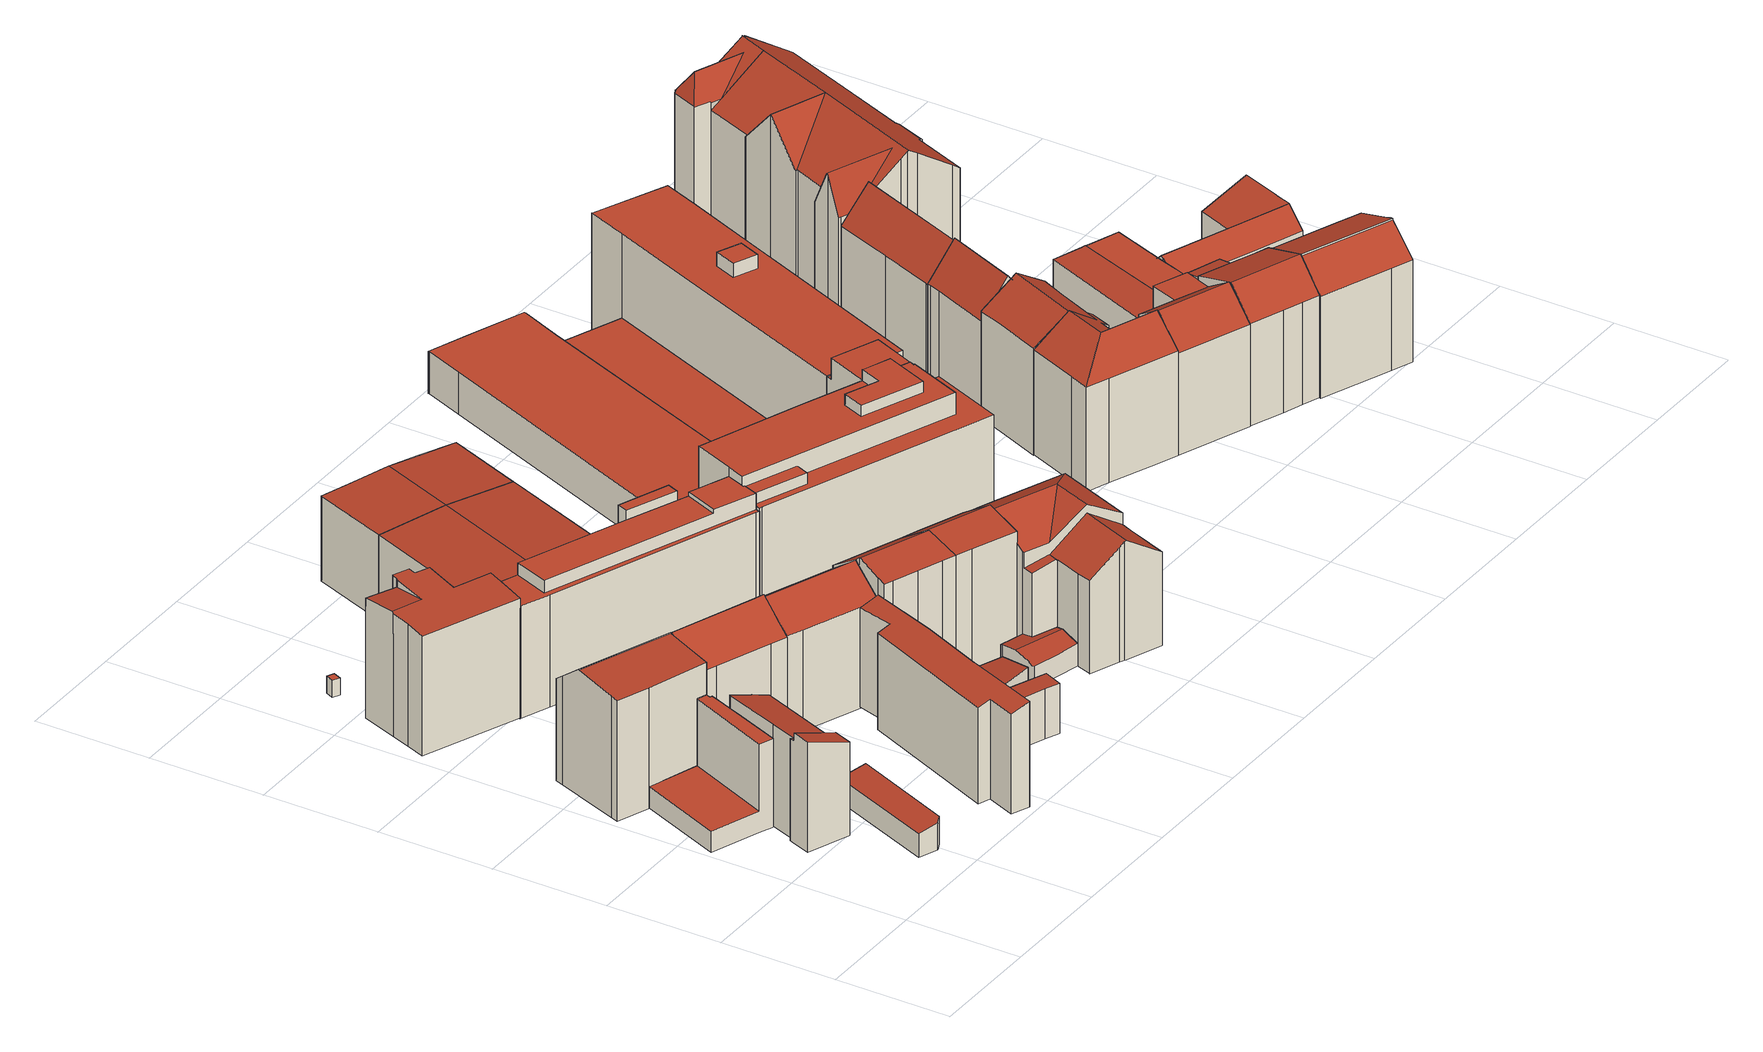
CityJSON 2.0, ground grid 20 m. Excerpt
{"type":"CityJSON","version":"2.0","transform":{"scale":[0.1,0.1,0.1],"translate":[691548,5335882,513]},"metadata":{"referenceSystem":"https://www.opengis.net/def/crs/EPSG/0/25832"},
"CityObjects":{
"building1":{"type":"Building","attributes":{"Gemeindeschluessel":"09162000","HoeheDach":"529.620","HoeheGrund":"514.220","Methode":"2000","NiedrigsteTraufeDesGebaeudes":"517.922","Geometrietyp2DReferenz":"3000","function":"31001_1000","roofType":"1000","measuredHeight":15.4,"storeysAboveGround":1},"geometry":[{"type":"MultiSurface","lod":"2","boundaries":[[[0,1,2,3]],[[4,5,6,7,8,9]],[[10,11,1,0]],[[12,9,8,13]],[[14,15,3,2,16,17]],[[18,19,14,17,20,21,4,9,12]],[[21,22,23,6,5,4]],[[7,6,23,24,25,26,27,13,8]],[[10,28,25,24,29,11]],[[20,17,16,2,1,11,29,24,23,22,21]],[[3,15,14,19,18,12,13,27,26,25,28,10,0]]],"semantics":{"surfaces":[{"type":"WallSurface"},{"type":"RoofSurface"},{"type":"GroundSurface"}],"values":[0,1,0,0,0,0,0,0,0,1,2]}}]},
"building2":{"type":"Building","attributes":{"Gemeindeschluessel":"09162000","HoeheDach":"533.533","HoeheGrund":"514.270","Methode":"2000","NiedrigsteTraufeDesGebaeudes":"517.555","Geometrietyp2DReferenz":"3000","function":"31001_9998","roofType":"2100","measuredHeight":19.26,"storeysAboveGround":4},"geometry":[{"type":"MultiSurface","lod":"2","boundaries":[[[30,31,32,33]],[[34,35,36,37]],[[38,39,40,41]],[[37,42,40,39,43,44,45,46,47,48,49,34]],[[50,35,34,49,51,52,53]],[[54,55,56,57,58,37]],[[37,36,59,54]],[[60,61,59,36,35,50,62,32,31,63]],[[64,43,39,38]],[[65,47,46,66]],[[67,45,44,68]],[[33,32,62,69]],[[66,46,45,67]],[[70,71,72,73]],[[74,48,47,65]],[[71,75,76,72]],[[51,49,48,74]],[[41,40,42,77]],[[77,42,37,58]],[[68,44,43,64]],[[72,76,63,31,30,78,73]],[[54,59,61,79]],[[63,76,75,60]],[[69,62,50,53]],[[80,81,70,73,78,30,33,69,53,52,51,74,65,66,67,68,64,38,41,77,58,57,56]],[[70,81,80,56,55,79,61,60,75,71]],[[79,55,54]]],"semantics":{"surfaces":[{"type":"WallSurface"},{"type":"RoofSurface"},{"type":"GroundSurface"}],"values":[0,0,0,1,0,0,0,1,0,0,0,0,0,0,0,1,0,0,0,0,0,0,0,0,2,0,1]}}]},
"building3":{"type":"Building","attributes":{"Gemeindeschluessel":"09162000","HoeheDach":"519.132","HoeheGrund":"514.190","Methode":"2000","NiedrigsteTraufeDesGebaeudes":"518.309","Geometrietyp2DReferenz":"3000","function":"31001_2000","roofType":"1000","measuredHeight":4.94},"geometry":[{"type":"MultiSurface","lod":"2","boundaries":[[[82,83,84,85]],[[82,86,87,83]],[[88,87,86,89]],[[85,84,90,91]],[[87,88,90,84,83]],[[91,90,88,89]],[[91,89,86,82,85]]],"semantics":{"surfaces":[{"type":"WallSurface"},{"type":"RoofSurface"},{"type":"GroundSurface"}],"values":[0,0,0,0,1,0,2]}}]},
"building4":{"type":"Building","attributes":{"Gemeindeschluessel":"09162000","HoeheDach":"536.323","HoeheGrund":"514.120","Methode":"2000","NiedrigsteTraufeDesGebaeudes":"531.889","Geometrietyp2DReferenz":"3000","function":"31001_1000","roofType":"1000","measuredHeight":22.2,"storeysAboveGround":6},"geometry":[{"type":"MultiSurface","lod":"2","boundaries":[[[92,93,94,95,96,97,98]],[[99,100,101,102]],[[103,94,93,104]],[[97,96,105,106,107,108,109]],[[107,106,110,111]],[[104,93,92,112]],[[102,113,103,104,112,114,109,108,107,111,99]],[[95,115,105,96]],[[114,98,97,109]],[[115,101,100,110,106,105]],[[111,110,100,99]],[[112,92,98,114]],[[103,113,102,101,115,95,94]]],"semantics":{"surfaces":[{"type":"RoofSurface"},{"type":"WallSurface"},{"type":"GroundSurface"}],"values":[0,1,1,1,1,1,2,1,1,0,1,1,1]}}]},
"building5":{"type":"Building","attributes":{"Gemeindeschluessel":"09162000","HoeheDach":"536.545","HoeheGrund":"514.205","Methode":"2000","NiedrigsteTraufeDesGebaeudes":"535.019","Geometrietyp2DReferenz":"3000","function":"31001_9998","roofType":"1000","measuredHeight":22.34,"storeysAboveGround":6},"geometry":[{"type":"MultiSurface","lod":"2","boundaries":[[[116,117,118,119,120]],[[121,122,123,124]],[[125,126,127,123,122,128,129,130,131,132,133,119,118,134,135]],[[136,116,120,137,132,131]],[[138,134,118,117]],[[133,132,137]],[[139,128,122,121]],[[140,135,134,138]],[[141,130,129,142]],[[142,129,128,139]],[[140,138,117,116,136,141,142,139,121,124,143,144,145]],[[136,131,130,141]],[[123,127,143,124]],[[144,126,125,145]],[[125,135,140,145]],[[143,127,126,144]],[[133,137,120,119]]],"semantics":{"surfaces":[{"type":"WallSurface"},{"type":"RoofSurface"},{"type":"GroundSurface"}],"values":[0,0,1,0,0,0,0,0,0,0,2,0,0,0,0,0,1]}}]},
"building6":{"type":"Building","attributes":{"Gemeindeschluessel":"09162000","HoeheDach":"517.000","HoeheGrund":"513.990","Methode":"3100","NiedrigsteTraufeDesGebaeudes":"517.000","Geometrietyp2DReferenz":"3000","function":"31001_2000","roofType":"1000","measuredHeight":3.01},"geometry":[{"type":"MultiSurface","lod":"2","boundaries":[[[146,147,148,149]],[[150,151,149,148]],[[152,150,148,147]],[[153,152,147,146]],[[151,153,146,149]],[[151,150,152,153]]],"semantics":{"surfaces":[{"type":"GroundSurface"},{"type":"WallSurface"},{"type":"RoofSurface"}],"values":[0,1,1,1,1,2]}}]},
"building7":{"type":"Building","attributes":{"Gemeindeschluessel":"09162000","HoeheDach":"536.280","HoeheGrund":"514.220","Methode":"2000","NiedrigsteTraufeDesGebaeudes":"531.565","Geometrietyp2DReferenz":"3000","function":"31001_9998","roofType":"3100","measuredHeight":22.06,"storeysAboveGround":6},"geometry":[{"type":"MultiSurface","lod":"2","boundaries":[[[154,155,156,157]],[[158,159,160,161]],[[162,163,155,154]],[[164,165,166,160,159,167]],[[168,158,161,169,170,162,154,157,171]],[[161,160,166,169]],[[171,172,173,168]],[[157,156,172,171]],[[172,156,155,163,164,167,173]],[[170,165,164,163,162]],[[169,166,165,170]],[[168,173,167,159,158]]],"semantics":{"surfaces":[{"type":"WallSurface"},{"type":"RoofSurface"},{"type":"GroundSurface"}],"values":[0,0,0,1,2,0,0,0,1,0,0,0]}}]},
"building8":{"type":"Building","attributes":{"Gemeindeschluessel":"09162000","HoeheDach":"532.811","HoeheGrund":"514.406","Methode":"1000","NiedrigsteTraufeDesGebaeudes":"531.081","Geometrietyp2DReferenz":"3000","function":"31001_1000","roofType":"2100","measuredHeight":18.41,"storeysAboveGround":5},"geometry":[{"type":"MultiSurface","lod":"2","boundaries":[[[174,175,176,177]],[[177,176,178,179]],[[180,181,182,183]],[[184,185,183,182,186,178,176,175,187,188]],[[179,178,186,189]],[[190,185,184,191]],[[191,184,188,192]],[[180,190,191,192,193,174,177,179,189,181]],[[180,183,185,190]],[[192,188,187,193]],[[189,186,182,181]],[[193,187,175,174]]],"semantics":{"surfaces":[{"type":"WallSurface"},{"type":"RoofSurface"},{"type":"GroundSurface"}],"values":[0,0,0,1,0,0,0,2,0,0,0,0]}}]},
"building9":{"type":"Building","attributes":{"Gemeindeschluessel":"09162000","HoeheDach":"516.447","HoeheGrund":"513.955","Methode":"2000","NiedrigsteTraufeDesGebaeudes":"516.363","Geometrietyp2DReferenz":"3000","function":"31001_2000","roofType":"1000","measuredHeight":2.49},"geometry":[{"type":"MultiSurface","lod":"2","boundaries":[[[194,195,196,197]],[[198,199,195,194]],[[196,195,199,200]],[[201,200,199,198]],[[197,196,200,201]],[[201,198,194,197]]],"semantics":{"surfaces":[{"type":"WallSurface"},{"type":"RoofSurface"},{"type":"GroundSurface"}],"values":[0,0,1,0,0,2]}}]},
"building10":{"type":"Building","attributes":{"Gemeindeschluessel":"09162000","HoeheDach":"525.744","HoeheGrund":"513.983","Methode":"2000","NiedrigsteTraufeDesGebaeudes":"525.744","Geometrietyp2DReferenz":"3000","function":"31001_9998","roofType":"1000","measuredHeight":11.76},"geometry":[{"type":"MultiSurface","lod":"2","boundaries":[[[202,203,204,205,206,207]],[[208,209,206,205]],[[210,211,209,208,212,213]],[[202,207,211,210]],[[213,212,204,203]],[[211,207,206,209]],[[212,208,205,204]],[[202,210,213,203]]],"semantics":{"surfaces":[{"type":"GroundSurface"},{"type":"WallSurface"},{"type":"RoofSurface"}],"values":[0,1,2,1,1,1,1,1]}}]},
"building11":{"type":"Building","attributes":{"Gemeindeschluessel":"09162000","HoeheDach":"522.982","HoeheGrund":"514.318","Methode":"2000","NiedrigsteTraufeDesGebaeudes":"519.690","Geometrietyp2DReferenz":"3000","function":"31001_2000","roofType":"1000","measuredHeight":8.66},"geometry":[{"type":"MultiSurface","lod":"2","boundaries":[[[214,215,216,217]],[[214,217,218,219]],[[220,221,222,223]],[[219,224,223,222,215,214]],[[225,226,227,228,220,223]],[[229,227,226,230]],[[225,223,224,231,232]],[[218,231,224,219]],[[233,216,215,222,221,234,229,230]],[[234,228,227,229]],[[221,220,228,234]],[[225,232,233,230,226]],[[216,233,232,231,218,217]]],"semantics":{"surfaces":[{"type":"WallSurface"},{"type":"RoofSurface"},{"type":"GroundSurface"}],"values":[0,1,0,0,1,0,1,0,2,0,0,0,0]}}]},
"building12":{"type":"Building","attributes":{"Gemeindeschluessel":"09162000","HoeheDach":"535.950","HoeheGrund":"514.208","Methode":"2000","NiedrigsteTraufeDesGebaeudes":"531.775","Geometrietyp2DReferenz":"3000","function":"31001_1000","roofType":"3100","measuredHeight":21.74,"storeysAboveGround":6},"geometry":[{"type":"MultiSurface","lod":"2","boundaries":[[[235,236,237,238]],[[239,240,241,242]],[[170,243,236,235]],[[242,241,244,245]],[[238,237,246,240,239]],[[247,248,244,241,240,246,249,250]],[[246,237,236,243,249]],[[251,248,247,252]],[[245,244,248,251]],[[162,170,235,238,239,242,245,251,252]],[[252,247,250,162]],[[162,250,249,243,170]]],"semantics":{"surfaces":[{"type":"WallSurface"},{"type":"RoofSurface"},{"type":"GroundSurface"}],"values":[0,0,0,0,0,1,1,0,0,2,0,0]}}]},
"building13":{"type":"Building","attributes":{"Gemeindeschluessel":"09162000","HoeheDach":"516.452","HoeheGrund":"514.286","Methode":"2000","NiedrigsteTraufeDesGebaeudes":"516.450","Geometrietyp2DReferenz":"3000","function":"31001_2000","roofType":"1000","measuredHeight":2.17},"geometry":[{"type":"MultiSurface","lod":"2","boundaries":[[[253,254,255,256]],[[257,256,255,258]],[[259,260,261,262]],[[215,262,261,263]],[[264,257,258,265]],[[266,267,254,253]],[[264,265,260,259]],[[261,260,265,258,255,254,267,268,263]],[[215,263,268,216]],[[215,216,266,253,256,257,264,259,262]],[[266,216,268,267]]],"semantics":{"surfaces":[{"type":"WallSurface"},{"type":"RoofSurface"},{"type":"GroundSurface"}],"values":[0,0,0,0,0,0,0,1,0,2,0]}}]},
"building14":{"type":"Building","attributes":{"Gemeindeschluessel":"09162000","HoeheDach":"536.370","HoeheGrund":"514.016","Methode":"2000","NiedrigsteTraufeDesGebaeudes":"533.570","Geometrietyp2DReferenz":"3000","function":"31001_9998","roofType":"1000","measuredHeight":22.35},"geometry":[{"type":"MultiSurface","lod":"2","boundaries":[[[269,270,271,272,273,274]],[[275,276,277,278]],[[279,280,281,282]],[[269,274,283,284]],[[279,273,272,285,286,280]],[[287,288,283,274,273,279,282,289,276,275]],[[286,290,291,281,280]],[[286,285,292,290]],[[284,283,288,293]],[[288,287,294,293]],[[277,276,289,202]],[[295,296,297,298]],[[299,202,289,282,281,291]],[[298,297,300,301]],[[272,271,300,297,296,302,292,285]],[[287,275,278,294]],[[301,300,271,270]],[[269,284,293,294,278,277,202,299,303,295,298,301,270]],[[303,299,291,290,292,302]],[[303,302,296,295]]],"semantics":{"surfaces":[{"type":"WallSurface"},{"type":"RoofSurface"},{"type":"GroundSurface"}],"values":[0,0,0,0,0,1,1,0,0,0,0,0,0,0,1,0,0,2,0,0]}}]},
"building15":{"type":"Building","attributes":{"Gemeindeschluessel":"09162000","HoeheDach":"529.400","HoeheGrund":"513.980","Methode":"2000","NiedrigsteTraufeDesGebaeudes":"528.799","Geometrietyp2DReferenz":"3000","function":"31001_9998","roofType":"3100","measuredHeight":15.42},"geometry":[{"type":"MultiSurface","lod":"2","boundaries":[[[304,305,306,307,308,309]],[[310,311,299,312,202,207,308,307,306]],[[207,313,309,308]],[[311,314,315,299]],[[316,304,309,313,317]],[[315,314,318,305,304,316]],[[202,317,313,207]],[[311,310,306,305,318,314]],[[312,299,315,316,317,202]]],"semantics":{"surfaces":[{"type":"WallSurface"},{"type":"GroundSurface"},{"type":"RoofSurface"}],"values":[0,1,0,0,2,2,0,0,0]}}]},
"building16":{"type":"Building","attributes":{"Gemeindeschluessel":"09162000","HoeheDach":"536.904","HoeheGrund":"514.195","Methode":"2000","NiedrigsteTraufeDesGebaeudes":"532.407","Geometrietyp2DReferenz":"3000","function":"31001_1000","roofType":"3100","measuredHeight":22.71,"storeysAboveGround":6},"geometry":[{"type":"MultiSurface","lod":"2","boundaries":[[[238,319,320,321]],[[322,323,324,245]],[[323,325,326,327,328,329,330,324]],[[330,331,242,245,324]],[[321,320,332,333]],[[239,334,319,238]],[[242,331,334,239]],[[329,332,320,319,334,331,330]],[[335,326,325,336]],[[323,322,336,325]],[[337,338,335,336,322,245,242,239,238,321,333]],[[338,327,326,335]],[[337,328,327,338]],[[337,333,332,329,328]]],"semantics":{"surfaces":[{"type":"WallSurface"},{"type":"RoofSurface"},{"type":"GroundSurface"}],"values":[0,0,1,0,0,0,0,1,0,0,2,0,0,0]}}]},
"building17":{"type":"Building","attributes":{"Gemeindeschluessel":"09162000","HoeheDach":"517.603","HoeheGrund":"514.240","Methode":"2000","NiedrigsteTraufeDesGebaeudes":"516.195","Geometrietyp2DReferenz":"3000","function":"31001_2000","roofType":"9999","measuredHeight":3.36},"geometry":[{"type":"MultiSurface","lod":"2","boundaries":[[[339,340,341,342]],[[343,344,345,346,347,339,342]],[[348,349,350,347,346,345]],[[347,350,340,339]],[[344,343,342,341,351,352]],[[352,351,341,340,350,349,348]],[[344,352,348,345]]],"semantics":{"surfaces":[{"type":"WallSurface"},{"type":"GroundSurface"},{"type":"RoofSurface"}],"values":[0,1,0,0,0,2,0]}}]},
"building18":{"type":"Building","attributes":{"Gemeindeschluessel":"09162000","HoeheDach":"518.897","HoeheGrund":"514.170","Methode":"1000","NiedrigsteTraufeDesGebaeudes":"517.955","Geometrietyp2DReferenz":"3000","function":"31001_9998","roofType":"3100","measuredHeight":4.73,"storeysAboveGround":1},"geometry":[{"type":"MultiSurface","lod":"2","boundaries":[[[353,354,355,356,357,358]],[[357,356,359,360,361,362,363]],[[364,358,357,363,365,366,367]],[[367,366,365,363,362,342,368,344,369,370]],[[371,360,359,372]],[[342,362,361,373]],[[372,359,356,355]],[[373,361,360,371]],[[374,353,358,364,367,370]],[[354,353,374,370,369,344,368,342,373,371,372,355]]],"semantics":{"surfaces":[{"type":"WallSurface"},{"type":"RoofSurface"},{"type":"GroundSurface"}],"values":[0,1,1,0,0,0,0,0,0,2]}}]},
"building19":{"type":"Building","attributes":{"Gemeindeschluessel":"09162000","HoeheDach":"537.300","HoeheGrund":"514.001","Methode":"2000","NiedrigsteTraufeDesGebaeudes":"522.520","Geometrietyp2DReferenz":"3000","function":"31001_9998","roofType":"1000","measuredHeight":23.3},"geometry":[{"type":"MultiSurface","lod":"2","boundaries":[[[375,376,377,378]],[[379,380,381,382]],[[298,383,384,295]],[[385,386,387,388]],[[299,303,389,390,391,392]],[[295,384,389,303]],[[388,387,391,390]],[[376,393,381,380,377]],[[382,381,393,394]],[[379,299,392,386,385,378,377,380]],[[375,378,385,388,390,389,384,383]],[[298,394,393,376,375,383]],[[298,295,303,299,379,382,394]],[[391,387,386,392]]],"semantics":{"surfaces":[{"type":"WallSurface"},{"type":"RoofSurface"},{"type":"GroundSurface"}],"values":[0,0,0,0,0,0,0,1,0,0,1,0,2,1]}}]},
"building20":{"type":"Building","attributes":{"Gemeindeschluessel":"09162000","HoeheDach":"529.440","HoeheGrund":"513.960","Methode":"2000","NiedrigsteTraufeDesGebaeudes":"528.842","Geometrietyp2DReferenz":"3000","function":"31001_9998","roofType":"3100","measuredHeight":15.48,"storeysAboveGround":2},"geometry":[{"type":"MultiSurface","lod":"2","boundaries":[[[304,395,396,397,309]],[[398,397,396,399]],[[395,400,401,402,399,396]],[[401,400,403,404]],[[308,309,397,398]],[[404,403,305,306]],[[305,403,400,395,304]],[[307,306,305,304,309,308]],[[306,307,308,398,399,402,401,404]]],"semantics":{"surfaces":[{"type":"RoofSurface"},{"type":"WallSurface"},{"type":"GroundSurface"}],"values":[0,1,1,1,1,1,0,1,2]}}]},
"building21":{"type":"Building","attributes":{"Gemeindeschluessel":"09162000","HoeheDach":"536.839","HoeheGrund":"514.269","Methode":"2000","NiedrigsteTraufeDesGebaeudes":"532.371","Geometrietyp2DReferenz":"3000","function":"31001_1000","roofType":"3100","measuredHeight":22.57,"storeysAboveGround":6},"geometry":[{"type":"MultiSurface","lod":"2","boundaries":[[[405,406,407,408]],[[409,332,410,411]],[[412,413,414,406,405]],[[411,410,413,412]],[[415,328,416,332,409]],[[408,407,417,418]],[[418,417,328,415]],[[417,407,406,414,416,328]],[[414,413,410,332,416]],[[415,409,411,412,405,408,418]]],"semantics":{"surfaces":[{"type":"WallSurface"},{"type":"RoofSurface"},{"type":"GroundSurface"}],"values":[0,0,0,0,0,0,0,1,1,2]}}]},
"building22":{"type":"Building","attributes":{"Gemeindeschluessel":"09162000","HoeheDach":"536.503","HoeheGrund":"514.190","Methode":"2000","NiedrigsteTraufeDesGebaeudes":"529.639","Geometrietyp2DReferenz":"3000","function":"31001_9998","roofType":"3100","measuredHeight":22.31,"storeysAboveGround":6},"geometry":[{"type":"MultiSurface","lod":"2","boundaries":[[[419,420,421,422,423,424,425,426,427,428,429,430]],[[431,355,426,425,432,433,372]],[[434,420,419,435]],[[432,436,437,433]],[[438,439,440,441,442,423,422,421]],[[443,444,445,446,447,448]],[[449,450,451,452,453,454,455,456]],[[457,458,450,459]],[[435,419,430,460]],[[461,454,453,462]],[[428,427,426,355,463,353]],[[436,424,423,442,457,459,449,456,437]],[[464,465,438,421,420,434]],[[433,437,456,455,371,466,372]],[[467,468,469,470,471,465,464,434,435,460,472,353,463,355,431,372,466,371,461,462,473,447,446,445]],[[459,450,449]],[[424,436,432,425]],[[371,455,454,461]],[[472,429,428,353]],[[460,430,429,472]],[[453,452,448,447,473,462]],[[451,450,458,444,443,448,452]],[[471,439,438,465]],[[470,469,468,467,445,444,458,457,442,441,440]],[[470,440,439,471]]],"semantics":{"surfaces":[{"type":"RoofSurface"},{"type":"WallSurface"},{"type":"GroundSurface"}],"values":[0,1,1,0,0,1,0,0,1,1,1,1,1,1,2,0,1,1,1,1,1,0,1,1,1]}}]},
"building23":{"type":"Building","attributes":{"Gemeindeschluessel":"09162000","HoeheDach":"518.160","HoeheGrund":"513.785","Methode":"2000","NiedrigsteTraufeDesGebaeudes":"518.160","Geometrietyp2DReferenz":"3000","function":"31001_9998","roofType":"1000","measuredHeight":4.38},"geometry":[{"type":"MultiSurface","lod":"2","boundaries":[[[474,475,476,477]],[[475,478,479,476]],[[476,479,480,477]],[[474,481,478,475]],[[478,481,480,479]],[[474,477,480,481]]],"semantics":{"surfaces":[{"type":"WallSurface"},{"type":"RoofSurface"},{"type":"GroundSurface"}],"values":[0,1,0,0,0,2]}}]},
"building24":{"type":"Building","attributes":{"Gemeindeschluessel":"09162000","HoeheDach":"539.920","HoeheGrund":"513.702","Methode":"2000","NiedrigsteTraufeDesGebaeudes":"534.189","Geometrietyp2DReferenz":"3000","function":"31001_9998","roofType":"1000","measuredHeight":26.22,"storeysAboveGround":5},"geometry":[{"type":"MultiSurface","lod":"2","boundaries":[[[482,483,484,485,486,487,488]],[[489,490,491,492]],[[493,494,495,496,497,498]],[[482,499,500,483]],[[501,502,498,497,503,504,505,506,507,508]],[[501,508,509,510]],[[511,512,513,514]],[[501,510,515,502]],[[510,509,516,489,492,517,518,511,514,519,520,494,493,515]],[[513,521,485,484,519,514]],[[522,486,485,521]],[[520,519,484,483,500,523]],[[524,512,511,518]],[[517,525,524,518]],[[526,504,503,527,528,529]],[[520,523,495,494]],[[505,530,531,506]],[[509,508,507,516]],[[490,531,530,526,529,491]],[[496,527,503,497]],[[493,498,502,515]],[[532,487,486,522]],[[533,488,487,532]],[[499,482,488,533]],[[496,495,523,500,499,533,532,522,521,513,512,524,525,528,527]],[[490,489,516,507,506,531]],[[504,526,530,505]],[[517,492,491,529,528,525]]],"semantics":{"surfaces":[{"type":"RoofSurface"},{"type":"WallSurface"},{"type":"GroundSurface"}],"values":[0,1,1,1,0,1,1,1,2,1,1,1,1,1,1,1,1,1,0,1,1,1,1,1,0,1,1,1]}}]},
"building25":{"type":"Building","attributes":{"Gemeindeschluessel":"09162000","HoeheDach":"537.919","HoeheGrund":"513.789","Methode":"2000","NiedrigsteTraufeDesGebaeudes":"534.120","Geometrietyp2DReferenz":"3000","function":"31001_9998","roofType":"1000","measuredHeight":24.13,"storeysAboveGround":6},"geometry":[{"type":"MultiSurface","lod":"2","boundaries":[[[534,535,536,537]],[[538,539,540,541]],[[542,540,539,543]],[[544,541,540,542,545,546]],[[537,536,543,539,538,547]],[[547,538,541,544]],[[546,545,535,534]],[[543,536,535,545,542]],[[544,546,534,537,547]]],"semantics":{"surfaces":[{"type":"WallSurface"},{"type":"RoofSurface"},{"type":"GroundSurface"}],"values":[0,1,0,0,0,0,0,1,2]}}]},
"building26":{"type":"Building","attributes":{"Gemeindeschluessel":"09162000","HoeheDach":"521.140","HoeheGrund":"513.785","Methode":"2000","NiedrigsteTraufeDesGebaeudes":"521.140","Geometrietyp2DReferenz":"3000","function":"31001_9998","roofType":"1000","measuredHeight":7.36,"storeysAboveGround":2},"geometry":[{"type":"MultiSurface","lod":"2","boundaries":[[[480,481,548,549]],[[548,550,551,552,553,554,555,556,549]],[[557,554,553,558]],[[559,556,555,560]],[[561,562,481,480,559,560,557,558,563]],[[561,551,550,562]],[[560,555,554,557]],[[559,480,549,556]],[[563,558,553,552]],[[561,563,552,551]],[[562,550,548,481]]],"semantics":{"surfaces":[{"type":"WallSurface"},{"type":"RoofSurface"},{"type":"GroundSurface"}],"values":[0,1,0,0,2,0,0,0,0,0,0]}}]},
"building27":{"type":"Building","attributes":{"Gemeindeschluessel":"09162000","HoeheDach":"519.540","HoeheGrund":"513.785","Methode":"2000","NiedrigsteTraufeDesGebaeudes":"519.540","Geometrietyp2DReferenz":"3000","function":"31001_9998","roofType":"1000","measuredHeight":5.75},"geometry":[{"type":"MultiSurface","lod":"2","boundaries":[[[481,562,564,546]],[[565,562,481,566]],[[567,564,562,565]],[[564,567,568,546]],[[565,566,568,567]],[[546,568,566,481]]],"semantics":{"surfaces":[{"type":"GroundSurface"},{"type":"WallSurface"},{"type":"RoofSurface"}],"values":[0,1,1,1,2,1]}}]},
"building28":{"type":"Building","attributes":{"Gemeindeschluessel":"09162000","HoeheDach":"536.935","HoeheGrund":"514.170","Methode":"2000","NiedrigsteTraufeDesGebaeudes":"532.360","Geometrietyp2DReferenz":"3000","function":"31001_1000","roofType":"3100","measuredHeight":22.77,"storeysAboveGround":5},"geometry":[{"type":"MultiSurface","lod":"2","boundaries":[[[569,570,571,572,573,574]],[[575,576,577,578,574,573,572,579,580,581,582,583]],[[584,585,586,587,588,589,590,591,592,593,594,571,570,569,595,596,597,598,599,600]],[[586,585,601,602,603,587]],[[604,605,606,591,590,589]],[[583,582,581,606,605,604,607]],[[569,574,578,595]],[[580,579,594,593]],[[588,607,604,589]],[[601,585,584,600,608,609]],[[587,603,607,588]],[[597,596,595,578,577,576]],[[581,580,593,592,591,606]],[[575,610,608,600,599,598,597,576]],[[594,579,572,571]],[[603,602,601,609,611,583,607]],[[611,609,608,610,575,583]]],"semantics":{"surfaces":[{"type":"WallSurface"},{"type":"RoofSurface"},{"type":"GroundSurface"}],"values":[0,1,2,0,0,1,0,0,0,0,0,0,0,0,0,1,1]}}]},
"building29":{"type":"Building","attributes":{"Gemeindeschluessel":"09162000","HoeheDach":"536.620","HoeheGrund":"513.841","Methode":"2000","NiedrigsteTraufeDesGebaeudes":"534.160","Geometrietyp2DReferenz":"3000","function":"31001_9998","roofType":"1000","measuredHeight":22.78,"storeysAboveGround":5},"geometry":[{"type":"MultiSurface","lod":"2","boundaries":[[[612,613,614,615]],[[616,617,618,619,620,621,622,623,624,625,626,627,628,629,630],[612,615,631,632]],[[615,614,633,631]],[[633,614,613,634]],[[635,624,623,636]],[[617,616,534,537]],[[564,627,626,637]],[[636,638,639,640,641,642,537,534,546,643,644,564,637,645,635]],[[640,639,638,636,623,622,621,620]],[[632,634,613,612]],[[534,616,630,546]],[[642,641,619,618,617,537]],[[625,624,635,645,637,626]],[[631,633,634,632]],[[640,620,619,641]],[[630,629,628,627,564,644,643,546]]],"semantics":{"surfaces":[{"type":"WallSurface"},{"type":"RoofSurface"},{"type":"GroundSurface"}],"values":[0,1,0,1,0,0,0,2,0,0,0,0,0,0,0,0]}}]},
"building30":{"type":"Building","attributes":{"Gemeindeschluessel":"09162000","HoeheDach":"536.788","HoeheGrund":"514.030","Methode":"2000","NiedrigsteTraufeDesGebaeudes":"532.560","Geometrietyp2DReferenz":"3000","function":"31001_1000","roofType":"3100","measuredHeight":22.76,"storeysAboveGround":5},"geometry":[{"type":"MultiSurface","lod":"2","boundaries":[[[646,647,648,649,650,651,652,653,654,655]],[[646,656,657,647]],[[658,659,660,661,662,663]],[[647,657,580,648]],[[580,657,656,664,659,658]],[[663,662,661,652,651,650]],[[660,659,664,655,654,653,652,661]],[[655,664,656,646]],[[649,648,580,658,663,650]]],"semantics":{"surfaces":[{"type":"GroundSurface"},{"type":"WallSurface"},{"type":"RoofSurface"}],"values":[0,1,2,1,2,1,1,1,1]}}]},
"building31":{"type":"Building","attributes":{"Gemeindeschluessel":"09162000","HoeheDach":"536.970","HoeheGrund":"514.250","Methode":"2000","NiedrigsteTraufeDesGebaeudes":"531.950","Geometrietyp2DReferenz":"3000","function":"31001_1000","roofType":"3100","measuredHeight":22.72,"storeysAboveGround":6},"geometry":[{"type":"MultiSurface","lod":"2","boundaries":[[[600,665,666,667]],[[668,669,670,585]],[[667,666,671,672]],[[669,668,673,674,675,676]],[[673,668,585,677,600,667,672,674]],[[669,676,678,670]],[[670,678,665,600,677,585]],[[676,675,671,666,665,678]],[[672,671,675,674]]],"semantics":{"surfaces":[{"type":"WallSurface"},{"type":"GroundSurface"},{"type":"RoofSurface"}],"values":[0,0,0,0,1,2,0,2,0]}}]},
"building32":{"type":"Building","attributes":{"Gemeindeschluessel":"09162000","HoeheDach":"536.820","HoeheGrund":"513.900","Methode":"2000","NiedrigsteTraufeDesGebaeudes":"528.448","Geometrietyp2DReferenz":"3000","function":"31001_1000","roofType":"2100","measuredHeight":22.92,"storeysAboveGround":5},"geometry":[{"type":"MultiSurface","lod":"2","boundaries":[[[679,680,681,682,683,684,685,686]],[[687,688,689,681,680,679,686,690,691,692,693,694,695]],[[681,689,696,682]],[[695,697,698,687]],[[688,699,696,689]],[[684,700,701,702,703,685]],[[694,704,697,695]],[[686,685,703,690]],[[683,682,696,699,698,697,704,700,684]],[[690,703,702,691]],[[691,702,701,692]],[[700,704,694,693,692,701]],[[687,698,699,688]]],"semantics":{"surfaces":[{"type":"WallSurface"},{"type":"GroundSurface"},{"type":"RoofSurface"}],"values":[0,1,0,0,0,2,0,0,2,0,0,0,0]}}]},
"building33":{"type":"Building","attributes":{"Gemeindeschluessel":"09162000","HoeheDach":"537.150","HoeheGrund":"514.280","Methode":"2000","NiedrigsteTraufeDesGebaeudes":"532.141","Geometrietyp2DReferenz":"3000","function":"31001_1000","roofType":"3100","measuredHeight":22.87,"storeysAboveGround":5},"geometry":[{"type":"MultiSurface","lod":"2","boundaries":[[[705,706,707,708]],[[709,710,711,712,713,714]],[[715,716,717,718]],[[718,717,719,720]],[[710,709,721,722]],[[707,723,724,725,726,727,728,708]],[[726,725,716,715]],[[722,721,706,705]],[[706,721,709,714,723,707]],[[712,711,710,722,705,708,728,727,726,715,718,720,729]],[[720,719,730,729]],[[729,730,713,712]],[[714,713,730,719,717,716,725,724,723]]],"semantics":{"surfaces":[{"type":"WallSurface"},{"type":"RoofSurface"},{"type":"GroundSurface"}],"values":[0,0,0,0,0,0,0,0,1,2,0,0,1]}}]},
"building34":{"type":"Building","attributes":{"Gemeindeschluessel":"09162000","HoeheDach":"536.251","HoeheGrund":"513.860","Methode":"2000","NiedrigsteTraufeDesGebaeudes":"529.268","Geometrietyp2DReferenz":"3000","function":"31001_1000","roofType":"3100","measuredHeight":22.39,"storeysAboveGround":5},"geometry":[{"type":"MultiSurface","lod":"2","boundaries":[[[731,732,733,734]],[[735,736,737,738,739,740,741,742]],[[743,739,738,744]],[[737,732,731,745,744,738]],[[746,747,748,694,749,750,693,692,751,752,743,744,745,731,734]],[[693,750,749,694,704,753,754,735,742,692]],[[752,740,739,743]],[[742,741,740,752,751,692]],[[748,755,704,694]],[[754,753,704,755,756,757,733,732,737,736,735]],[[748,747,746,757,756,755]],[[734,733,757,746]]],"semantics":{"surfaces":[{"type":"WallSurface"},{"type":"RoofSurface"},{"type":"GroundSurface"}],"values":[0,1,0,0,2,0,0,0,0,1,0,0]}}]},
"building35":{"type":"Building","attributes":{"Gemeindeschluessel":"09162000","HoeheDach":"533.745","HoeheGrund":"514.051","Methode":"2000","NiedrigsteTraufeDesGebaeudes":"526.246","Geometrietyp2DReferenz":"3000","function":"31001_1000","roofType":"1000","measuredHeight":19.69,"storeysAboveGround":3},"geometry":[{"type":"MultiSurface","lod":"2","boundaries":[[[758,759,760,761,762,763]],[[764,761,760,765]],[[761,764,766,762]],[[767,763,762,766]],[[768,769,770,771]],[[767,766,764,765,768,771,772]],[[773,774,775,770,769]],[[774,758,763,767,772,775]],[[768,765,760,759,773,769]],[[758,774,773,759]],[[771,770,775,772]]],"semantics":{"surfaces":[{"type":"RoofSurface"},{"type":"WallSurface"},{"type":"GroundSurface"}],"values":[0,1,1,1,1,2,0,1,1,1,1]}}]},
"building36":{"type":"Building","attributes":{"Gemeindeschluessel":"09162000","HoeheDach":"517.580","HoeheGrund":"513.910","Methode":"2000","NiedrigsteTraufeDesGebaeudes":"517.580","Geometrietyp2DReferenz":"3000","function":"31001_2000","roofType":"1000","measuredHeight":3.67},"geometry":[{"type":"MultiSurface","lod":"2","boundaries":[[[776,777,778,779]],[[780,781,782,783]],[[781,776,779,782]],[[777,776,781,780]],[[783,782,779,778]],[[777,780,783,778]]],"semantics":{"surfaces":[{"type":"WallSurface"},{"type":"RoofSurface"},{"type":"GroundSurface"}],"values":[0,0,0,1,2,0]}}]},
"building37":{"type":"Building","attributes":{"Gemeindeschluessel":"09162000","HoeheDach":"534.174","HoeheGrund":"514.230","Methode":"2000","NiedrigsteTraufeDesGebaeudes":"526.723","Geometrietyp2DReferenz":"3000","function":"31001_1000","roofType":"1000","measuredHeight":19.94,"storeysAboveGround":4},"geometry":[{"type":"MultiSurface","lod":"2","boundaries":[[[784,785,786,787,788,789,790,791,792]],[[793,794,795,796]],[[797,798,794,793]],[[799,800,801,785,784]],[[786,785,801,802]],[[803,799,784,792]],[[804,805,806,807]],[[796,795,805,804]],[[808,798,797,809,789,788]],[[810,800,799,803]],[[802,806,805,795,794,798,808,788,787,786]],[[810,811,807,806,802,801,800]],[[796,804,807,811,810,803,792,791,790,789,809,797,793]]],"semantics":{"surfaces":[{"type":"WallSurface"},{"type":"RoofSurface"},{"type":"GroundSurface"}],"values":[0,0,0,1,0,0,0,0,0,0,1,0,2]}}]},
"building38":{"type":"Building","attributes":{"Gemeindeschluessel":"09162000","HoeheDach":"537.040","HoeheGrund":"514.270","Methode":"2000","NiedrigsteTraufeDesGebaeudes":"532.125","Geometrietyp2DReferenz":"3000","function":"31001_1000","roofType":"2100","measuredHeight":22.77,"storeysAboveGround":6},"geometry":[{"type":"MultiSurface","lod":"2","boundaries":[[[812,813,814,815]],[[816,817,818,710]],[[819,820,821,822,823,818,817]],[[824,825,826,827,828,829,816,710,711,712,812,815]],[[822,830,831,823]],[[815,814,832,824]],[[824,832,833,825]],[[822,821,827,826,825,833,830]],[[828,820,819,829]],[[712,834,813,812]],[[829,819,817,816]],[[830,833,832,814,813,834,831]],[[818,823,831,834,712,711,710]],[[827,821,820,828]]],"semantics":{"surfaces":[{"type":"WallSurface"},{"type":"RoofSurface"},{"type":"GroundSurface"}],"values":[0,0,1,2,0,0,0,0,0,0,0,1,0,0]}}]},
"building39":{"type":"Building","attributes":{"Gemeindeschluessel":"09162000","HoeheDach":"516.886","HoeheGrund":"513.850","Methode":"1000","NiedrigsteTraufeDesGebaeudes":"516.886","Geometrietyp2DReferenz":"3000","function":"31001_2000","roofType":"1000","measuredHeight":3.04},"geometry":[{"type":"MultiSurface","lod":"2","boundaries":[[[835,836,837,838]],[[839,840,836,835]],[[838,841,842,839,835]],[[843,840,839,842]],[[841,838,837,844,843,842]],[[844,837,836,840,843]]],"semantics":{"surfaces":[{"type":"WallSurface"},{"type":"GroundSurface"},{"type":"RoofSurface"}],"values":[0,0,1,0,0,2]}}]},
"building40":{"type":"Building","attributes":{"Gemeindeschluessel":"09162000","HoeheDach":"527.491","HoeheGrund":"514.167","Methode":"1000","NiedrigsteTraufeDesGebaeudes":"524.262","Geometrietyp2DReferenz":"3000","function":"31001_1000","roofType":"3100","measuredHeight":13.32,"storeysAboveGround":3},"geometry":[{"type":"MultiSurface","lod":"2","boundaries":[[[845,846,847,848,849,850]],[[796,851,852,853]],[[807,854,855,804]],[[856,857,858,859,846,845,850,807,804,860,796,853,861,862,863,864]],[[863,865,866,864]],[[859,867,847,846]],[[856,868,869,857]],[[870,871,865,863,862,861]],[[872,873,871,870,852,851,874]],[[873,869,868,866,865,871]],[[856,864,866,868]],[[867,859,858,857,869,873]],[[849,848,847,867,873,872,874,855,854]],[[855,874,851,796,860,804]],[[850,849,854,807]],[[870,861,853,852]]],"semantics":{"surfaces":[{"type":"WallSurface"},{"type":"GroundSurface"},{"type":"RoofSurface"}],"values":[0,0,0,1,0,0,0,0,2,2,0,0,2,0,0,0]}}]},
"building41":{"type":"Building","attributes":{"name":"Berufsfachschule und Fachakademie","Gemeindeschluessel":"09162000","HoeheDach":"539.030","HoeheGrund":"513.693","Methode":"2000","NiedrigsteTraufeDesGebaeudes":"531.907","Geometrietyp2DReferenz":"3000","function":"31001_9998","roofType":"3100","measuredHeight":25.34,"storeysAboveGround":4},"geometry":[{"type":"MultiSurface","lod":"2","boundaries":[[[875,876,877,878]],[[879,880,881,882,883,884,885]],[[886,887,888,889]],[[890,891,892,893,894,895]],[[896,897,898,899]],[[900,901,902,903]],[[904,905,906,907,908]],[[909,910,911,895,894,912]],[[913,914,915,916]],[[917,918,919,920,921]],[[922,899,898,923]],[[905,924,892,891,906]],[[919,918,911,910]],[[917,925,926,927,908,907,890,895,911,918]],[[876,923,898,897,928,929,888,887,880,879,930,925,917,921,931,877]],[[932,933,934,935,936,937]],[[932,879,885,933]],[[912,894,893,938]],[[926,925,915,914]],[[890,907,906,891]],[[913,939,927,926,914]],[[884,883,902,901,940]],[[889,888,929,941]],[[884,940,942,943,934,933,885]],[[900,944,945,901]],[[886,946,881,880,887]],[[947,931,921,920]],[[908,927,939,904]],[[935,934,943,948]],[[949,928,897,896]],[[922,875,878,947,920,919,910,909,912,938,924,905,904,939,913,916,950,936,935,948,944,900,903,951,946,886,889,941,949,896,899]],[[932,937,952,925,930,879]],[[883,882,951,903,902]],[[951,882,881,946]],[[878,877,931,947]],[[940,901,945,942]],[[941,929,928,949]],[[922,923,876,875]],[[925,952,953,915]],[[936,950,953,952,937]],[[950,916,915,953]],[[944,948,943,942,945]],[[938,893,892,924]]],"semantics":{"surfaces":[{"type":"WallSurface"},{"type":"RoofSurface"},{"type":"GroundSurface"}],"values":[0,1,0,1,0,0,0,0,0,0,0,0,0,1,1,0,0,0,1,1,0,1,0,1,0,0,0,0,0,0,2,1,0,0,0,1,0,0,1,0,0,0,0]}}]}
},
"vertices":[
[171,445,12],[171,445,166],[155,403,166],[155,403,12],[91,313,49],[152,459,49],[153,460,49],[101,477,49],[65,489,49],[5,344,49],[167,446,12],[167,446,166],[5,344,12],[65,489,12],[116,304,12],[145,378,12],[145,378,166],[116,304,166],[91,313,12],[114,304,12],[114,304,166],[91,313,166],[152,459,166],[153,460,166],[170,454,166],[170,454,12],[153,460,12],[101,477,12],[169,452,12],[169,452,166],
[94,261,13],[94,261,191],[99,259,190],[99,259,13],[155,404,52],[155,404,189],[186,393,177],[186,393,47],[216,447,13],[216,447,46],[197,400,46],[197,400,13],[189,403,47],[213,449,46],[220,467,46],[189,478,52],[180,481,53],[170,454,53],[167,446,53],[171,445,52],[155,403,189],[171,445,13],[155,404,13],[155,403,13],[194,390,46],[225,379,46],[225,379,13],[194,390,13],[186,393,13],[194,390,174],[165,225,162],[224,378,162],[116,304,190],[91,252,191],[213,449,13],[170,454,13],[180,481,13],[189,478,13],[220,467,13],[116,304,13],[153,193,13],[153,193,176],[79,221,205],[79,221,13],[167,446,13],[165,225,176],[91,252,205],[189,403,13],[91,252,13],[224,378,46],[224,378,13],[165,225,13],
[155,74,12],[155,74,53],[229,258,53],[229,258,12],[188,61,12],[188,61,59],[203,68,61],[203,68,12],[274,240,61],[274,240,12],
[65,489,221],[170,454,222],[180,481,225],[200,535,231],[40,596,231],[13,524,223],[8,510,221],[220,588,11],[220,588,189],[215,575,200],[215,575,11],[180,481,11],[170,454,11],[40,596,233],[54,634,201],[54,634,11],[40,596,11],[13,524,11],[60,649,189],[60,649,11],[65,489,11],[200,535,11],[8,510,11],[200,535,233],
[61,983,12],[37,920,12],[37,920,227],[39,923,228],[61,983,221],[167,936,12],[167,936,234],[146,881,228],[146,881,12],[182,787,220],[195,819,224],[210,856,228],[142,947,234],[146,959,235],[118,971,235],[113,959,234],[112,960,234],[91,903,228],[26,888,224],[13,854,220],[113,959,12],[112,960,221],[26,888,12],[142,947,12],[13,854,12],[118,971,12],[146,959,12],[210,856,12],[195,819,12],[182,787,12],
[87,1057,10],[93,1071,10],[105,1065,10],[99,1051,10],[105,1065,40],[99,1051,40],[93,1071,40],[87,1057,40],
[315,432,12],[315,432,186],[220,467,186],[220,467,12],[215,575,12],[215,575,197],[220,588,186],[220,588,12],[344,421,12],[344,421,186],[364,474,233],[383,526,187],[354,538,187],[200,534,233],[180,481,12],[354,538,12],[383,526,12],[189,478,12],[189,478,186],[180,481,186],
[503,360,14],[503,360,197],[460,246,198],[460,246,14],[413,136,198],[413,136,14],[350,69,14],[330,20,14],[330,20,188],[350,69,188],[431,316,182],[329,77,181],[362,8,198],[471,372,187],[453,308,189],[362,8,14],[329,77,14],[431,316,14],[453,308,14],[471,372,14],
[184,1027,10],[184,1027,34],[179,1014,34],[179,1014,10],[156,1039,10],[156,1039,34],[151,1026,34],[151,1026,10],
[210,856,10],[146,881,10],[167,936,10],[195,1008,10],[196,1011,10],[261,985,10],[195,1008,127],[196,1011,127],[210,856,127],[261,985,127],[167,936,127],[146,881,127],
[520,223,67],[520,223,13],[460,246,13],[460,246,67],[429,174,67],[489,153,67],[582,115,98],[582,115,13],[489,152,13],[489,152,98],[489,153,98],[414,136,100],[483,112,100],[540,92,100],[565,81,100],[540,92,13],[483,112,13],[429,174,100],[413,136,100],[413,136,13],[565,81,13],
[412,515,12],[412,515,188],[543,464,189],[543,464,12],[523,411,12],[523,411,229],[520,404,223],[520,404,12],[383,526,188],[503,360,188],[503,360,12],[523,412,230],[372,410,188],[471,372,188],[363,473,230],[344,421,188],[471,372,12],[372,410,12],
[513,340,13],[513,340,35],[557,324,35],[557,324,13],[545,275,13],[545,275,35],[607,244,13],[607,244,35],[591,196,35],[591,196,13],[520,223,35],[572,258,13],[572,258,35],[498,346,13],[498,346,35],[460,246,35],
[599,627,10],[611,660,10],[611,660,234],[602,635,234],[602,635,206],[599,627,206],[182,787,206],[195,819,206],[195,819,10],[182,787,10],[234,778,206],[234,778,227],[257,838,227],[257,838,206],[594,630,206],[594,630,10],[529,664,234],[529,664,227],[184,788,206],[234,767,206],[210,856,206],[552,722,227],[446,765,227],[552,722,234],[234,767,10],[184,788,10],[591,707,10],[591,707,234],[622,695,234],[622,695,10],[446,765,10],[609,661,234],[609,661,10],[580,711,234],[580,711,10],
[428,1070,164],[546,1025,158],[546,1025,10],[428,1070,10],[311,1115,10],[311,1115,158],[482,857,10],[473,834,10],[328,811,10],[261,985,158],[473,834,158],[446,765,158],[328,811,164],[210,856,158],[482,857,158],
[543,464,194],[636,429,194],[636,429,12],[498,346,12],[498,346,222],[503,360,226],[513,340,222],[557,324,222],[600,308,222],[624,299,222],[641,356,239],[520,402,239],[520,404,238],[661,420,194],[661,420,12],[523,411,232],[557,324,12],[513,340,12],[624,299,12],[600,308,12],
[617,276,12],[617,276,32],[680,252,32],[680,252,12],[660,196,12],[660,195,12],[590,196,12],[599,219,12],[607,244,12],[590,196,46],[599,219,42],[607,244,38],[660,196,42],[660,195,42],
[744,160,12],[756,194,12],[761,207,12],[761,207,56],[756,194,59],[744,160,51],[719,224,55],[726,245,50],[681,256,51],[680,252,52],[669,222,59],[702,170,50],[660,195,53],[656,185,50],[656,182,50],[669,222,12],[656,185,12],[656,182,12],[726,245,12],[719,224,12],[681,256,12],[702,170,12],
[645,751,117],[645,751,95],[468,821,95],[468,821,117],[473,835,10],[473,835,95],[618,777,95],[618,777,10],[622,695,117],[591,707,117],[453,784,117],[453,784,243],[541,750,243],[541,750,117],[580,711,117],[533,730,117],[533,730,243],[446,765,243],[650,765,95],[650,765,10],
[478,1201,164],[416,1224,161],[361,1246,158],[361,1246,10],[416,1224,10],[531,1180,162],[531,1180,10],[478,1201,10],[596,1156,158],[596,1156,10],
[732,261,13],[732,261,223],[731,258,222],[731,258,13],[661,420,13],[692,409,194],[692,409,13],[773,378,13],[773,378,194],[752,318,238],[624,299,13],[642,359,238],[653,288,222],[653,288,13],
[786,113,212],[794,110,218],[797,108,220],[825,181,220],[833,199,220],[768,225,172],[761,208,172],[761,207,173],[761,206,173],[744,160,173],[735,134,174],[734,133,174],[761,208,12],[761,208,173],[719,224,166],[794,110,12],[786,113,12],[768,225,173],[725,242,166],[859,84,175],[862,90,175],[871,114,175],[887,156,175],[895,175,175],[820,360,193],[947,310,193],[947,310,12],[820,360,12],[773,378,12],[773,378,193],[768,225,193],[859,267,235],[794,293,235],[749,310,235],[731,261,204],[730,258,203],[726,245,194],[725,242,193],[895,175,195],[946,307,195],[833,199,235],[734,133,12],[730,258,12],[731,261,12],[761,206,12],[797,108,12],[859,84,12],[725,242,12],[946,307,12],[895,175,12],[887,156,12],[871,114,12],[862,90,12],[735,134,12],[749,310,12],
[826,699,8],[826,699,52],[653,763,52],[653,763,8],[860,785,52],[689,853,52],[689,853,8],[860,785,8],
[955,561,269],[985,637,269],[938,655,269],[936,656,269],[921,618,269],[863,641,269],[848,603,269],[611,660,7],[611,660,231],[609,661,231],[609,661,7],[1031,608,7],[1015,615,7],[1015,615,250],[1017,614,250],[1017,614,212],[1031,608,212],[955,561,250],[985,637,250],[1009,471,212],[1059,598,212],[980,520,212],[705,627,212],[695,603,212],[604,639,212],[599,627,212],[604,625,212],[604,625,7],[1009,471,7],[653,763,7],[653,763,250],[826,699,250],[826,699,7],[1059,598,7],[599,627,7],[622,695,7],[650,765,7],[938,655,7],[1019,623,7],[936,656,250],[921,618,250],[1019,623,250],[650,765,250],[622,695,250],[705,627,231],[980,520,250],[610,664,250],[610,664,231],[695,603,231],[604,639,231],[863,641,250],[848,603,250],
[1053,708,8],[1053,708,211],[1049,699,211],[1049,699,8],[1019,623,249],[1049,698,249],[968,730,249],[938,655,249],[968,730,211],[1049,698,211],[938,655,8],[972,740,211],[972,740,8],[1019,623,8],
[860,785,81],[689,853,81],[1042,1258,81],[1071,1328,81],[1072,1331,81],[964,1371,81],[902,1394,81],[901,1391,81],[875,1325,81],[902,1394,8],[964,1371,8],[875,1325,8],[901,1391,8],[1071,1328,8],[1042,1258,8],[1072,1331,8],
[1157,1213,8],[1042,1258,65],[860,785,65],[1157,1213,65],[972,740,65],
[1340,475,12],[1345,485,12],[1355,512,12],[1355,512,194],[1345,485,194],[1340,475,194],[1325,459,199],[1319,461,204],[1322,468,204],[1327,480,204],[1342,517,203],[1331,490,204],[1283,509,239],[1274,486,239],[1254,436,239],[1353,398,12],[1333,349,12],[1296,363,12],[1213,395,12],[1172,410,12],[1187,446,12],[1213,510,12],[1222,533,12],[1283,509,12],[1331,490,12],[1342,517,12],[1327,480,12],[1322,468,12],[1319,461,12],[1325,459,12],[1333,456,12],[1371,442,12],[1333,349,194],[1296,363,194],[1213,395,194],[1187,446,194],[1213,510,194],[1222,533,194],[1172,410,194],[1371,442,199],[1353,398,239],[1333,456,199],[1316,413,239],
[1153,1045,212],[1153,1045,236],[1194,1027,236],[1194,1027,212],[1053,708,212],[1049,699,212],[1054,697,212],[1065,693,212],[1093,682,212],[1210,976,212],[1225,1014,212],[1284,1162,212],[1309,1227,212],[1184,1281,212],[1183,1282,212],[1157,1213,212],[1100,1068,212],[1085,1030,212],[972,740,212],[1179,989,212],[1138,1007,212],[1179,989,236],[1138,1007,236],[1309,1227,8],[1284,1162,8],[1183,1282,8],[1225,1014,8],[1210,976,8],[1093,682,8],[1065,693,8],[1054,697,8],[1085,1030,8],[1100,1068,8],[1184,1281,8],
[1366,574,10],[1342,517,10],[1331,490,10],[1282,509,10],[1222,533,10],[1254,610,10],[1272,656,10],[1273,656,10],[1334,633,10],[1384,614,10],[1366,574,204],[1342,517,204],[1282,509,238],[1334,633,238],[1273,656,196],[1272,656,196],[1254,610,196],[1222,533,197],[1384,614,204],
[1371,442,208],[1434,418,208],[1434,418,12],[1459,301,12],[1459,301,190],[1333,349,190],[1488,397,208],[1488,397,12],[1476,348,12],[1494,395,12],[1494,395,208],[1476,348,240],[1352,395,12],[1352,395,240],
[1320,638,9],[1378,616,9],[1384,614,9],[1384,614,157],[1378,616,163],[1320,638,238],[1272,656,178],[1272,656,9],[1434,733,9],[1426,713,9],[1388,623,9],[1313,755,9],[1320,774,9],[1322,780,9],[1370,763,9],[1430,742,9],[1436,739,9],[1388,623,157],[1436,739,155],[1434,733,155],[1426,713,154],[1370,763,238],[1322,780,178],[1320,774,178],[1313,755,178],[1430,742,163],
[1517,279,13],[1517,279,191],[1459,301,191],[1459,301,13],[1582,256,191],[1582,256,13],[1598,299,13],[1624,370,13],[1624,370,216],[1598,299,241],[1509,417,13],[1509,417,214],[1561,397,214],[1561,397,13],[1597,383,214],[1597,383,13],[1552,267,191],[1552,267,13],[1475,344,241],[1494,395,223],[1503,419,214],[1503,419,13],[1494,395,13],[1475,344,13],[1625,372,13],[1625,372,215],
[1452,959,9],[1452,959,226],[1502,939,166],[1502,939,9],[1370,763,233],[1371,763,233],[1447,961,233],[1399,979,175],[1360,878,176],[1325,786,176],[1323,782,176],[1322,780,175],[1360,878,9],[1399,979,9],[1447,961,9],[1463,832,9],[1458,819,9],[1432,748,9],[1428,742,9],[1397,753,9],[1323,782,9],[1325,786,9],[1428,742,164],[1397,753,202],[1432,748,163],[1458,819,164],[1463,832,164],
[1512,444,207],[1453,467,207],[1434,418,207],[1488,397,207],[1494,395,207],[1503,419,207],[1488,397,11],[1434,418,11],[1494,395,11],[1503,419,11],[1543,698,11],[1543,698,132],[1589,675,137],[1589,675,11],[1594,673,11],[1453,467,132],[1512,444,138],[1594,673,138],
[1507,714,46],[1502,699,46],[1502,699,9],[1507,714,9],[1477,709,46],[1482,723,46],[1482,723,9],[1477,709,9],
[1503,419,211],[1512,444,206],[1512,444,137],[1570,606,137],[1594,673,137],[1594,673,12],[1570,606,12],[1512,444,12],[1503,419,12],[1654,652,12],[1654,652,137],[1628,580,137],[1628,580,12],[1602,670,12],[1602,670,137],[1509,417,212],[1561,397,212],[1571,424,206],[1571,424,137],[1509,417,12],[1618,552,12],[1618,552,137],[1609,524,137],[1609,524,12],[1595,673,137],[1595,673,12],[1561,397,12],[1571,424,12],
[1749,322,13],[1749,322,213],[1784,308,213],[1784,308,13],[1581,253,13],[1581,253,191],[1582,256,194],[1704,205,191],[1741,191,191],[1742,193,193],[1758,237,237],[1598,299,237],[1765,256,13],[1760,242,13],[1758,237,13],[1742,193,13],[1741,191,13],[1704,205,13],[1758,237,240],[1598,299,240],[1765,256,233],[1760,242,239],[1624,370,213],
[1591,904,9],[1591,904,39],[1574,858,39],[1574,858,9],[1531,928,9],[1531,928,39],[1534,872,9],[1513,880,9],[1513,880,39],[1534,872,39],
[1754,470,12],[1834,441,12],[1834,441,113],[1754,470,113],[1673,500,113],[1673,500,12],[1628,580,120],[1694,556,120],[1694,556,12],[1609,524,113],[1618,552,142],[1857,503,12],[1854,497,12],[1845,472,12],[1845,471,12],[1619,556,12],[1775,526,12],[1777,533,12],[1802,598,12],[1881,569,12],[1802,598,113],[1881,569,145],[1845,471,144],[1857,503,145],[1854,497,145],[1775,526,119],[1777,533,113],[1765,501,145],[1845,472,145],[1619,556,145],
[1642,995,7],[1642,995,195],[1605,899,194],[1605,899,7],[1645,1267,260],[1664,1316,260],[1663,1316,259],[1611,1337,221],[1597,1342,210],[1640,1299,249],[1570,1295,205],[1671,1314,7],[1671,1314,256],[1671,1316,256],[1671,1316,7],[1518,964,254],[1405,1008,254],[1405,1007,253],[1395,981,190],[1399,979,190],[1422,971,190],[1663,1049,7],[1663,1049,195],[1670,1046,190],[1670,1046,7],[1546,1359,7],[1546,1359,214],[1547,1361,212],[1547,1361,7],[1444,1025,7],[1416,1036,7],[1416,1036,189],[1441,1026,189],[1444,1025,191],[1452,959,7],[1502,939,7],[1502,939,250],[1399,979,7],[1473,1105,7],[1473,1105,191],[1495,1162,260],[1495,1162,7],[1516,934,260],[1514,934,259],[1514,934,7],[1531,928,7],[1531,928,250],[1650,993,7],[1650,993,190],[1405,1007,7],[1591,1126,260],[1474,1104,191],[1476,1103,192],[1755,1284,194],[1672,1317,256],[1614,1185,260],[1591,904,205],[1553,1302,192],[1553,1302,205],[1554,1303,207],[1554,1303,7],[1521,1218,7],[1521,1218,192],[1395,981,7],[1476,1103,7],[1555,1332,249],[1672,1317,7],[1526,1315,209],[1525,1314,208],[1543,1360,7],[1543,1360,209],[1663,1316,7],[1591,904,7],[1525,1314,7],[1755,1284,7],[1517,1220,7],[1611,1337,7],[1519,1219,191],[1517,1220,191]
]}
